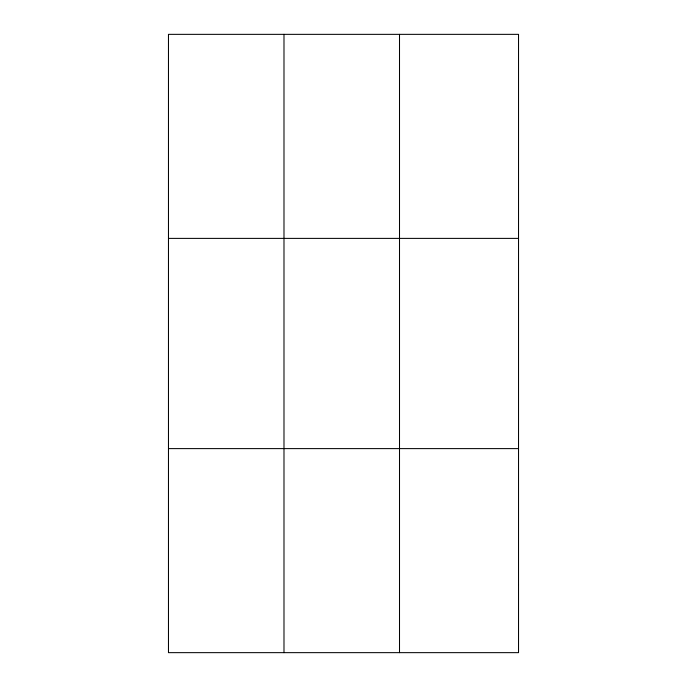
<?xml version="1.0" encoding="UTF-8"?>
<svg xmlns="http://www.w3.org/2000/svg" width="687" height="687" viewBox="0 0 687 687"><rect width="100%" height="100%" fill="white"/><g stroke="black" fill="none" stroke-linecap="round" stroke-linejoin="round"><path stroke-width="1.03" d="M283.989 652.65L283.989 34.35M399.508 652.65L399.508 34.35M168.47 238.389L518.53 238.389M168.47 448.611L518.53 448.611M518.53 584.637L518.53 652.65L168.47 652.65L168.47 34.35L518.53 34.35L518.53 584.637"/></g></svg>
